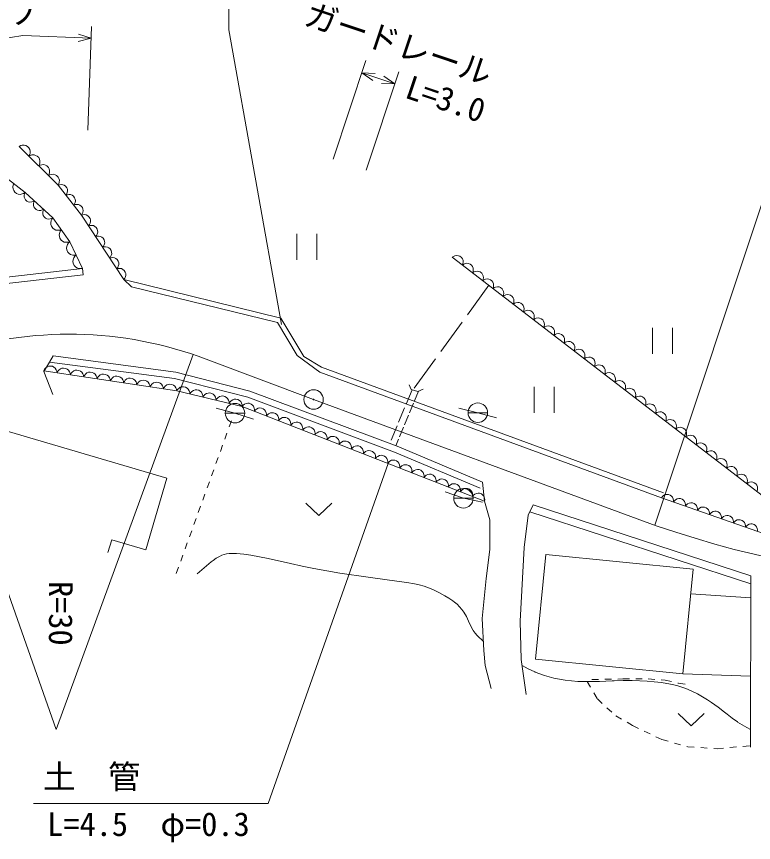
# Model space of a CAD drawing. Units: millimetres, scale not verified. Extents: x -73414 to 566586, y -116917 to 243083.
# Drawn here: x 215149 to 271982, y 139190 to 202850 of the extents above; entities that cross this region are included whole.
import ezdxf
from ezdxf.enums import TextEntityAlignment as Align

# ---------------------------------------------------------------- set-up
doc = ezdxf.new("R2010")
doc.units = ezdxf.units.MM
doc.header["$LTSCALE"] = 1000
for name, pattern in [('USER2', [1.5, 1.2, -0.3]), ('USER4', [1, 0.8, -0.2]), ('USER5', [3.5, 2.8, -0.7]), ('USER6', [1, 0.5, -0.5])]:
    doc.linetypes.add(name, pattern=pattern)
for name, color, linetype, lineweight in [('M-BGD', 7, 'Continuous', 13), ('M-BMK-LINE', 2, 'Continuous', 13), ('M-BMK-SRVR', 3, 'Continuous', 13), ('M-STR-HTXT', 7, 'Continuous', 13), ('M-STR-STRC', 7, 'Continuous', 13)]:
    doc.layers.add(name, color=color, linetype=linetype, lineweight=lineweight)
doc.styles.add('ＭＳ ゴシック', font='')
doc.styles.get('ＭＳ ゴシック').set_extended_font_data('MS Gothic')

# ---------------------------------------------------------------- blocks, each defined once
blk = doc.blocks.new('BUHIN1')
at = {"color": 3, "linetype": 'Continuous', "lineweight": 13}
for radius in [750, 22.5]:
    blk.add_circle((0, 0), radius, dxfattribs=at)
blk = doc.blocks.new('BUHIN2')
at = {"color": 7, "linetype": 'Continuous', "lineweight": 13}
blk.add_lwpolyline([(0, -500), (115, -462.5), (212.5, -402.5), (322.5, -305), (382.5, -195), (420, -77.5), (420, 77.5), (382.5, 195), (322.5, 305), (212.5, 402.5), (115, 460), (0, 500)], dxfattribs=at)
blk = doc.blocks.new('BUHIN5')
at = {"color": 7, "linetype": 'Continuous', "lineweight": 13}
blk.add_line((-750, 0), (750, 0), dxfattribs=at)
blk.add_circle((0, 0), 750, dxfattribs=at)
blk = doc.blocks.new('BUHIN6')
at = {"color": 7, "linetype": 'Continuous', "lineweight": 13}
blk.add_lwpolyline([(-1000, 475), (0, -470), (1000, 475)], dxfattribs=at)
blk = doc.blocks.new('BUHIN7')
at = {"color": 7, "linetype": 'Continuous', "lineweight": 13}
for p, q in [((-770, 1000), (-770, -1000)), ((765, -1000), (765, 1000))]:
    blk.add_line(p, q, dxfattribs=at)
blk = doc.blocks.new('BUHIN12')
at = {"color": 7, "linetype": 'Continuous', "lineweight": 13}
blk.add_lwpolyline([(-288, -1000), (0, 0), (285, -1000)], dxfattribs=at)

msp = doc.modelspace()

# ---------------------------------------------------------------- linework, layer by layer
at = {"layer": 'M-BGD'}
for p, q in [((218360, 189844), (215361, 192843)), ((214061, 190644), (215811, 189294)), ((220159, 187545), (218360, 189844)), ((215811, 189294), (217960, 187345)), ((217960, 187345), (219259, 185495)), ((223422, 182578), (220159, 187545)), ((219259, 185495), (220233, 183438)), ((278509, 161424), (248756, 184298)), ((220233, 183438), (209349, 182196)), ((220233, 183438), (220290, 182942)), ((220290, 182942), (209582, 181719)), ((223422, 182578), (224020, 182019)), ((223422, 182578), (235524, 179609)), ((235267, 179260), (224020, 182019)), ((235524, 179609), (237297, 176655)), ((236795, 176714), (235267, 179260)), ((217983, 176686), (217696, 176219)), ((217983, 176686), (227437, 175451)), ((236795, 176714), (238535, 175440)), ((237297, 176655), (238673, 175816)), ((217249, 175490), (217696, 176219)), ((227342, 174960), (217696, 176219)), ((238673, 175816), (265030, 166139)), ((217944, 173715), (217249, 175490)), ((227507, 173999), (217260, 175549)), ((227437, 175451), (233148, 173985)), ((264892, 165764), (238535, 175440)), ((227342, 174960), (232998, 173507)), ((245438, 174475), (245587, 174101)), ((232555, 172800), (227507, 173999)), ((233148, 173985), (244494, 169740)), ((245587, 174101), (246110, 173952)), ((246110, 173952), (246521, 174139)), ((244309, 169275), (232998, 173507)), ((231996, 172281), (230544, 172656)), ((251249, 165502), (232555, 172800)), ((250724, 172313), (249269, 172677)), ((231996, 172281), (233425, 171824)), ((250724, 172313), (252171, 171919)), ((226749, 167282), (211945, 171624)), ((244494, 169740), (251093, 166962)), ((250898, 166501), (244309, 169275)), ((225127, 161752), (226749, 167282)), ((251093, 166962), (251249, 165502)), ((249614, 165718), (248197, 166209)), ((249614, 165718), (251085, 165424)), ((275059, 162186), (264892, 165764)), ((251249, 165502), (251642, 164060)), ((254990, 165225), (254605, 164420)), ((254990, 165225), (271777, 159745)), ((254605, 164420), (254285, 161930)), ((271775, 159115), (254729, 164679)), ((251642, 164060), (251642, 163029)), ((251642, 163029), (251642, 161769)), ((222502, 162522), (222190, 161546)), ((222502, 162522), (225127, 161752)), ((251642, 161769), (251356, 159536)), ((254285, 161930), (254000, 156240)), ((255971, 161391), (255168, 153323)), ((267333, 160261), (255971, 161391)), ((266530, 152193), (267333, 160261)), ((251356, 159536), (251070, 156443)), ((271777, 159745), (271747, 146531)), ((267143, 158352), (271773, 158053)), ((251070, 156443), (251184, 153981)), ((254000, 156240), (254072, 153288)), ((251184, 153981), (251299, 152836)), ((251299, 152836), (251757, 151061)), ((254072, 153288), (254463, 150585)), ((255168, 153323), (266530, 152193)), ((266530, 152193), (271759, 152015))]:
    msp.add_line(p, q, dxfattribs=at)
at = {"layer": 'M-BGD', "linetype": 'USER5'}
msp.add_line((251569, 182135), (245716, 174064), dxfattribs=at)
at = {"layer": 'M-BGD', "linetype": 'USER2'}
msp.add_line((245654, 174082), (243929, 169951), dxfattribs=at)
at = {"layer": 'M-BGD', "linetype": 'USER4'}
msp.add_line((246149, 173969), (244390, 169759), dxfattribs=at)
at = {"layer": 'M-BGD', "linetype": 'USER6'}
for p, q in [((231718, 171686), (227471, 159934)), ((259152, 151585), (259945, 150249)), ((259528, 151752), (261908, 151794)), ((261908, 151794), (263871, 151794)), ((263871, 151794), (265165, 151710)), ((265165, 151710), (266209, 151460)), ((266209, 151460), (267044, 151334)), ((259945, 150249), (261365, 148954)), ((261365, 148954), (262660, 148202)), ((262660, 148202), (264914, 147117)), ((264914, 147117), (266919, 146574)), ((266919, 146574), (269174, 146407)), ((269174, 146407), (271747, 146657))]:
    msp.add_line(p, q, dxfattribs=at)
at = {"layer": 'M-BGD'}
for points in [[(229083, 159904), (229615, 160362), (230166, 160808), (230310, 160918), (230550, 161091), (230800, 161244), (230970, 161328), (231155, 161396), (231164, 161398), (231345, 161439), (231541, 161462), (231821, 161467), (232114, 161453), (232125, 161452), (232672, 161401), (233212, 161330), (233894, 161216), (234568, 161083), (236287, 160705), (237187, 160494), (238088, 160303), (239079, 160115), (240072, 159948), (242263, 159638), (244664, 159317), (245250, 159236), (245841, 159133), (246211, 159050), (246576, 158947), (246585, 158944), (246921, 158822), (247250, 158680), (247717, 158450), (248186, 158197), (248490, 158022), (248791, 157825), (248933, 157717), (249127, 157546), (249309, 157360), (249482, 157153), (249640, 156933), (249840, 156596), (250084, 156079), (250342, 155578), (250374, 155529), (250519, 155330), (250682, 155143), (251151, 154686)], [(254138, 152827), (254614, 152577), (255108, 152341), (255135, 152329), (255495, 152183), (255873, 152052), (256576, 151859), (257016, 151768), (257469, 151695), (257945, 151640), (258434, 151603), (259152, 151585), (260109, 151608), (261074, 151652), (261233, 151658), (261921, 151675), (262620, 151672), (263780, 151625), (264330, 151583), (264878, 151522), (265303, 151455), (265734, 151367), (266159, 151256), (266530, 151137), (266904, 150994), (267290, 150825), (267667, 150637), (268062, 150416), (268447, 150179), (268739, 149983), (269250, 149616), (269757, 149227), (269945, 149078), (270337, 148771), (270741, 148481), (270749, 148475), (271103, 148256), (271477, 148050), (271750, 147905)]]:
    msp.add_lwpolyline(points, dxfattribs=at)
at = {"layer": 'M-BMK-LINE'}
for p, q in [((264376, 163643), (273719, 191736)), ((218205, 147895), (228768, 176806)), ((238057, 173332), (229776, 176447)), ((208186, 176315), (218205, 147895)), ((238057, 173332), (263003, 164135))]:
    msp.add_line(p, q, dxfattribs=at)
for centre, radius, start, end in [((219213, 148368), 30000, 69.38483, 108.44327), ((290677, 239196), 80000, 249.76187, 285.64059)]:
    msp.add_arc(centre, radius, start, end, dxfattribs=at)
at = {"layer": 'M-STR-HTXT'}
for p, q in [((220637, 194082), (220941, 202076)), ((205748, 199819), (215626, 201375)), ((220907, 201175), (215626, 201375)), ((239575, 191858), (242087, 199453)), ((241773, 198504), (244324, 197650)), ((242102, 191012), (244641, 198599)), ((243797, 168411), (234554, 142205)), ((234554, 142205), (216454, 142205))]:
    msp.add_line(p, q, dxfattribs=at)
at = {"layer": 'M-STR-STRC'}
for p, q in [((231531, 203625), (231531, 201825)), ((231531, 201825), (235585, 179112))]:
    msp.add_line(p, q, dxfattribs=at)

# ---------------------------------------------------------------- block references
at = {"layer": 'M-BGD'}
for p, xscale, yscale, rotation in [((215736, 192468), 1.060308, 1.060308, 45), ((216485, 191718), 1.060308, 1.060308, 45), ((217235, 190969), 1.060308, 1.060308, 45), ((217985, 190219), 1.060308, 1.060308, 45), ((215373, 189632), 1.104735, 1.104735, 232.35238), ((218660, 189461), 0.9732158, 0.9732158, 38.04704), ((216169, 188969), 0.9672073, 0.9672073, 227.7927), ((219259, 188694), 0.9732158, 0.9732158, 38.04704), ((216885, 188320), 0.9672073, 0.9672073, 227.7927), ((219859, 187928), 0.9732158, 0.9732158, 38.04704), ((217602, 187670), 0.9672073, 0.9672073, 227.7927), ((218285, 186883), 1.130167, 1.130167, 215.09582), ((220431, 187131), 0.9904894, 0.9904894, 33.29942), ((220975, 186303), 0.9904894, 0.9904894, 33.29942), ((218935, 185958), 1.130167, 1.130167, 215.09582), ((221519, 185475), 0.9904894, 0.9904894, 33.29942), ((219503, 184981), 1.137953, 1.137953, 205.33194), ((222062, 184647), 0.9904894, 0.9904894, 33.29942), ((249148, 183997), 0.9875883, 0.9875883, 52.44743), ((219990, 183953), 1.137953, 1.137953, 205.33194), ((222606, 183819), 0.9904894, 0.9904894, 33.29942), ((249931, 183395), 0.9875883, 0.9875883, 52.44743), ((223150, 182992), 0.9904894, 0.9904894, 33.29942), ((250714, 182793), 0.9875883, 0.9875883, 52.44743), ((251497, 182191), 0.9875883, 0.9875883, 52.44743), ((252280, 181589), 0.9875883, 0.9875883, 52.44743), ((253063, 180987), 0.9875883, 0.9875883, 52.44743), ((253846, 180385), 0.9875883, 0.9875883, 52.44743), ((254629, 179783), 0.9875883, 0.9875883, 52.44743), ((255411, 179181), 0.9875883, 0.9875883, 52.44743), ((256194, 178579), 0.9875883, 0.9875883, 52.44743), ((256977, 177977), 0.9875883, 0.9875883, 52.44743), ((257760, 177375), 0.9875883, 0.9875883, 52.44743), ((258543, 176773), 0.9875883, 0.9875883, 52.44743), ((259326, 176172), 0.9875883, 0.9875883, 52.44743), ((217772, 175471), 1.036309, 1.036309, 81.40091), ((218797, 175316), 1.036309, 1.036309, 81.40091), ((260109, 175570), 0.9875883, 0.9875883, 52.44743), ((219822, 175161), 1.036309, 1.036309, 81.40091), ((220846, 175006), 1.036309, 1.036309, 81.40091), ((221871, 174852), 1.036309, 1.036309, 81.40091), ((222896, 174697), 1.036309, 1.036309, 81.40091), ((260892, 174968), 0.9875883, 0.9875883, 52.44743), ((223920, 174542), 1.036309, 1.036309, 81.40091), ((224945, 174387), 1.036309, 1.036309, 81.40091), ((225970, 174232), 1.036309, 1.036309, 81.40091), ((226994, 174077), 1.036309, 1.036309, 81.40091), ((261675, 174366), 0.9875883, 0.9875883, 52.44743), ((228012, 173879), 1.037779, 1.037779, 76.63307), ((229021, 173639), 1.037779, 1.037779, 76.63307), ((230031, 173399), 1.037779, 1.037779, 76.63307), ((262458, 173764), 0.9875883, 0.9875883, 52.44743), ((231041, 173160), 1.037779, 1.037779, 76.63307), ((232050, 172920), 1.037779, 1.037779, 76.63307), ((233022, 172617), 1.003385, 1.003385, 68.6756), ((263241, 173162), 0.9875883, 0.9875883, 52.44743), ((264024, 172560), 0.9875883, 0.9875883, 52.44743), ((233957, 172252), 1.003385, 1.003385, 68.6756), ((264807, 171958), 0.9875883, 0.9875883, 52.44743), ((234892, 171887), 1.003385, 1.003385, 68.6756), ((235826, 171523), 1.003385, 1.003385, 68.6756), ((265590, 171356), 0.9875883, 0.9875883, 52.44743), ((236761, 171158), 1.003385, 1.003385, 68.6756), ((237696, 170793), 1.003385, 1.003385, 68.6756), ((266373, 170754), 0.9875883, 0.9875883, 52.44743), ((238631, 170428), 1.003385, 1.003385, 68.6756), ((239565, 170063), 1.003385, 1.003385, 68.6756), ((267156, 170152), 0.9875883, 0.9875883, 52.44743), ((240500, 169698), 1.003385, 1.003385, 68.6756), ((267939, 169550), 0.9875883, 0.9875883, 52.44743), ((241435, 169333), 1.003385, 1.003385, 68.6756), ((242369, 168968), 1.003385, 1.003385, 68.6756), ((268722, 168948), 0.9875883, 0.9875883, 52.44743), ((243304, 168604), 1.003385, 1.003385, 68.6756), ((244239, 168239), 1.003385, 1.003385, 68.6756), ((269505, 168347), 0.9875883, 0.9875883, 52.44743), ((245173, 167874), 1.003385, 1.003385, 68.6756), ((246108, 167509), 1.003385, 1.003385, 68.6756), ((270288, 167745), 0.9875883, 0.9875883, 52.44743), ((247043, 167144), 1.003385, 1.003385, 68.6756), ((271071, 167143), 0.9875883, 0.9875883, 52.44743), ((247977, 166779), 1.003385, 1.003385, 68.6756), ((248912, 166414), 1.003385, 1.003385, 68.6756), ((271854, 166541), 0.9875883, 0.9875883, 52.44743), ((249847, 166049), 1.003385, 1.003385, 68.6756), ((250781, 165685), 1.003385, 1.003385, 68.6756), ((265354, 165601), 0.9798366, 0.9798366, 70.61695), ((266278, 165276), 0.9798366, 0.9798366, 70.61695), ((267203, 164951), 0.9798366, 0.9798366, 70.61695), ((268127, 164625), 0.9798366, 0.9798366, 70.61695), ((269051, 164300), 0.9798366, 0.9798366, 70.61695), ((269976, 163975), 0.9798366, 0.9798366, 70.61695), ((270900, 163650), 0.9798366, 0.9798366, 70.61695), ((271824, 163325), 0.9798366, 0.9798366, 70.61695)]:
    msp.add_blockref('BUHIN2', p, dxfattribs=dict(at, xscale=xscale, yscale=yscale, rotation=rotation))
for name, p in [('BUHIN7', (237538, 185107)), ('BUHIN7', (264963, 177861)), ('BUHIN7', (255840, 173300)), ('BUHIN5', (231996, 172281)), ('BUHIN5', (250724, 172313)), ('BUHIN5', (249614, 165718)), ('BUHIN6', (238457, 164855)), ('BUHIN6', (267182, 148644))]:
    msp.add_blockref(name, p, dxfattribs=at)
at = {"layer": 'M-BMK-SRVR'}
msp.add_blockref('BUHIN1', (238057, 173332), dxfattribs=at)
at = {"layer": 'M-STR-HTXT'}
for p, rotation in [((220907, 201175), 267.82569), ((241773, 198504), 71.49525), ((244324, 197650), 251.49525)]:
    msp.add_blockref('BUHIN12', p, dxfattribs=dict(at, rotation=rotation))

# ---------------------------------------------------------------- texts
at = {"layer": 'M-BGD', "style": 'ＭＳ ゴシック'}
msp.add_text('R=30', height=1833, rotation=269.9, dxfattribs=at).set_placement((217109, 159351), align=Align.BOTTOM_LEFT)
at = {"layer": 'M-STR-HTXT', "style": 'ＭＳ ゴシック'}
for s, rotation, p in [('ガードパイプ', 9, (202303, 199668)), ('ガードレール', 341.5, (237035, 201748)), ('L=3.0', 341.5, (244827, 196101))]:
    msp.add_text(s, height=1833, rotation=rotation, dxfattribs=at).set_placement(p, align=Align.BOTTOM_LEFT)
for s, p in [('土\u3000管', (217202, 142796)), ('L=4.5\u3000φ=0.3', (217516, 139139))]:
    msp.add_text(s, height=1833, dxfattribs=at).set_placement(p, align=Align.BOTTOM_LEFT)

doc.saveas('drawing.dxf')
